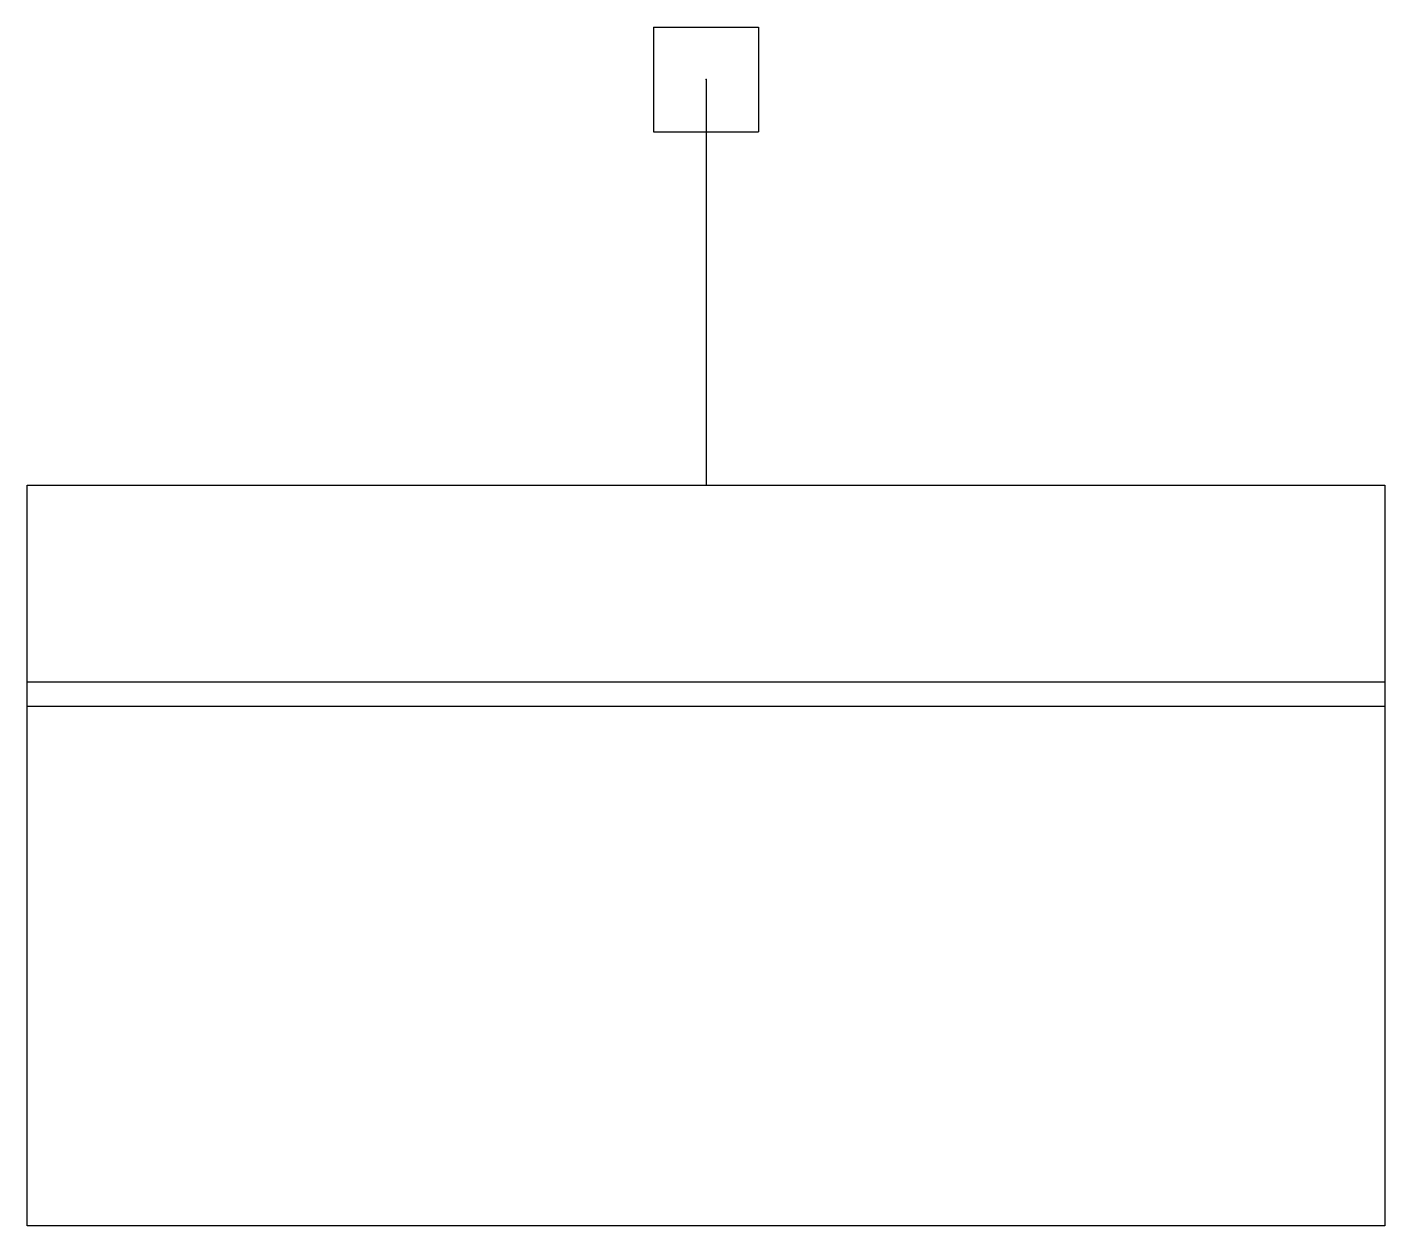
# Model space of a CAD drawing. Header units: metres. Extents: x -19.4 to 19.4, y -32.8 to 1.5.
import ezdxf

# ---------------------------------------------------------------- set-up
doc = ezdxf.new("R2010")
doc.units = ezdxf.units.M
doc.header["$MEASUREMENT"] = 0
doc.layers.add('BM', color=7, linetype='CONTINUOUS')

msp = doc.modelspace()

# ---------------------------------------------------------------- linework, layer by layer
at = {"layer": 'BM', "color": 3}
for points in [[(-1.5, 1.5), (1.5, 1.5)], [(-1.5, 1.5), (-1.5, -1.5)], [(1.5, 1.5), (1.5, -1.5)], [(0, 0), (0, -11.609)], [(-1.5, -1.5), (1.5, -1.5)], [(-19.445, -17.241), (19.445, -17.241)], [(-19.445, -17.945), (19.445, -17.945)]]:
    msp.add_lwpolyline(points, dxfattribs=at)
msp.add_lwpolyline([(-19.445, -11.609), (19.445, -11.609), (19.445, -32.821), (-19.445, -32.821)], close=True, dxfattribs=at)
msp.add_point((0, 0), dxfattribs=at)

doc.saveas('drawing.dxf')
